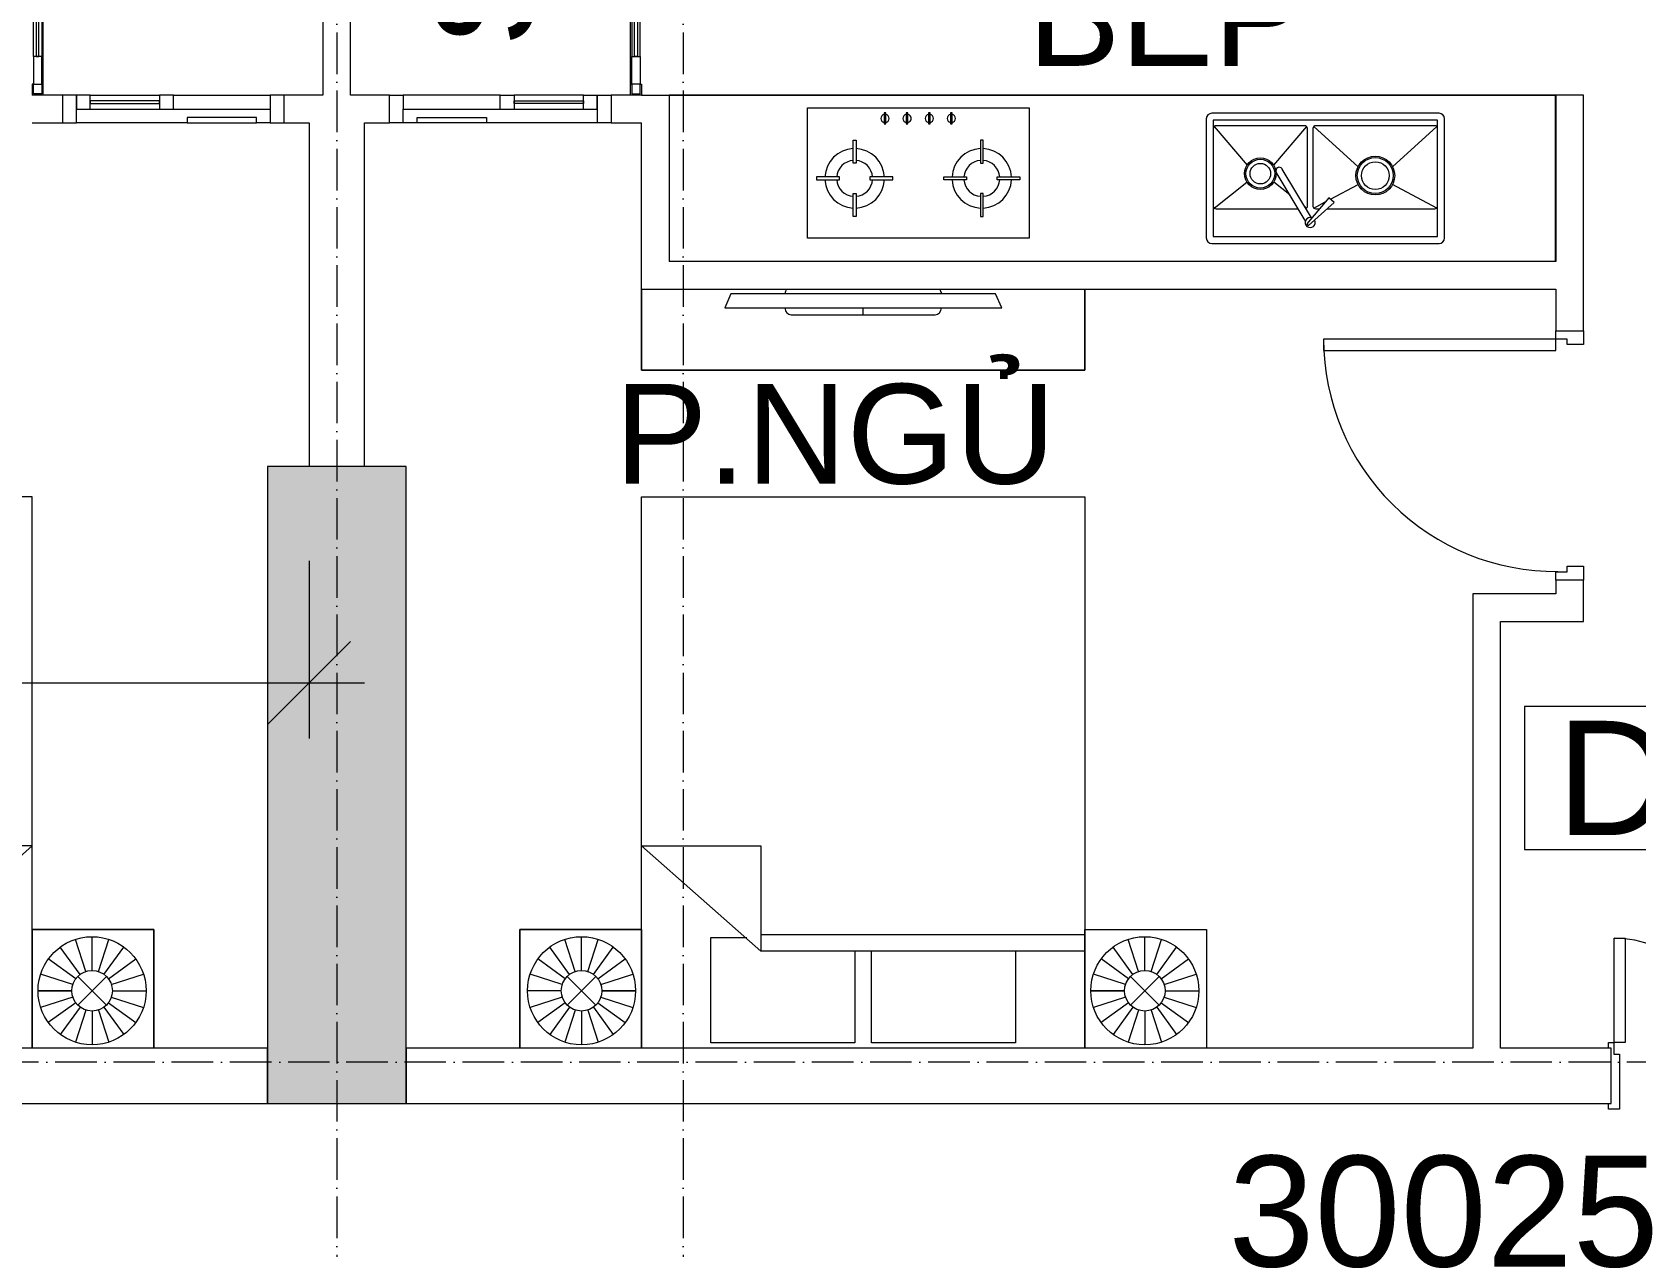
# Model space of a CAD drawing. Header units: millimetres. Extents: x -20215 to 101892, y -17414 to 45470.
# Drawn here: x 8101 to 13890, y 32283 to 36668 of the extents above; entities that cross this region are included whole.
import ezdxf
from ezdxf.enums import TextEntityAlignment as Align

# ---------------------------------------------------------------- set-up
doc = ezdxf.new("R2010")
doc.units = ezdxf.units.MM
doc.linetypes.add('Grid Line', pattern=[4.2, 3, -0.6, 0, -0.6])
for name, color, linetype, lineweight in [('CHU', 181, 'Continuous', 5), ('CUA', 31, 'Continuous', 9), ('DIM', 1, 'Continuous', 5), ('DIM-200', 1, 'Continuous', 5), ('NET-CAT', 3, 'Continuous', 15), ('THIET BI', 44, 'Continuous', 5), ('TRUC', 225, 'Continuous', 5), ('X-COT HAM$0$LC.HA', 8, 'Continuous', 9), ('Y-GHI CHU PCCC$0$Z-CT1-GHI CHU TT$0$KI-HIEU', 6, 'Continuous', 13)]:
    doc.layers.add(name, color=color, linetype=linetype, lineweight=lineweight)
doc.styles.add('Arial_1', font='arial_0.ttf', dxfattribs={"height": 400})
doc.styles.add('Arial_6', font='arial_0.ttf', dxfattribs={"height": 360})
doc.styles.add('Y-GHI CHU PCCC$0$Arial', font='arial_0.ttf')
doc.dimstyles.new('Diagonal_-_2mm_Arial', dxfattribs={"dimscale": 304.8, "dimtxt": 408.10376, "dimasz": 0.984252, "dimexe": 0.656168, "dimexo": 4.593176, "dimgap": 0.098425, "dimtad": 1, "dimdec": 0, "dimzin": 0, "dimdsep": 46, "dimtxsty": 'Arial_1', "dimblk1": 'OBLIQUE', "dimblk2": 'OBLIQUE', "dimsah": 1, "dimcen": 0.09, "dimdle": 0.656168, "dimazin": 0, "dimtfac": 1, "dimtdec": 4, "dimtix": 1, "dimtmove": 0, "dimatfit": 3, "dimfxl": 0, "dimtvp": 1, "dimtolj": 1, "dimtzin": 0, "dimlwd": 9, "dimlwe": 9, "dimarcsym": 0})

# ---------------------------------------------------------------- blocks, each defined once
blk = doc.blocks.new('ALC1807-ASCENT PLAZA-KET CAU_rvt-1-MẶT BẰNG TẦNG 4')
at = {"layer": 'X-COT HAM$0$LC.HA'}
h = blk.add_hatch(color=256, dxfattribs=at)
h.dxf.hatch_style = 1
h.paths.add_polyline_path([(9450.5, 35099.9), (8950.5, 35099.9), (8950.5, 32799.9), (9450.5, 32799.9)])
at = {"ltscale": 1000, "elevation": 0}
blk.add_lwpolyline([(9450.5, 35099.9), (8950.5, 35099.9), (8950.5, 32799.9), (9450.5, 32799.9)], close=True, dxfattribs=at)
blk = doc.blocks.new('X-GIUONG1 - X-GIUONG-V48-MẶT BẰNG TẦNG 4')
at = {"layer": 'THIET BI'}
for p, q in [((-1239, -10), (-1239, -439)), ((-1239, -439), (-1239, -10)), ((-1039.2, -147.8), (-1076.9, -31.8)), ((-1016.6, -144.2), (-1016.6, -22.2)), ((-993.9, -147.8), (-956.3, -31.8)), ((-800, -439), (-800, -10)), ((-800, -10), (-800, -2000)), ((-800, -10), (-800, -439)), ((-800, -10), (-800, -2000)), ((-550, -30), (-550, -410)), ((-30, -30), (-550, -30)), ((-30, -360), (-30, -30)), ((30, -30), (30, -360)), ((550, -30), (30, -30)), ((550, -360), (550, -30)), ((800, -10), (800, -439)), ((800, -2000), (800, -10)), ((800, -10), (800, -439)), ((800, -2000), (800, -10)), ((993.9, -147.8), (956.3, -31.8)), ((1016.6, -144.2), (1016.6, -22.2)), ((1039.2, -147.8), (1076.9, -31.8)), ((1239, -439), (1239, -10)), ((1239, -439), (1239, -10)), ((-1075.8, -174.4), (-1174.4, -102.7)), ((-1059.6, -158.2), (-1131.2, -59.5)), ((-973.5, -158.2), (-901.9, -59.5)), ((-957.4, -174.4), (-858.7, -102.7)), ((957.4, -174.4), (858.7, -102.7)), ((973.5, -158.2), (901.9, -59.5)), ((1059.6, -158.2), (1131.2, -59.5)), ((1075.8, -174.4), (1174.4, -102.7)), ((-1086.1, -194.8), (-1202.1, -157.1)), ((-1068.3, -269.1), (-964.8, -165.6)), ((-1068.3, -165.6), (-964.8, -269.1)), ((-947, -194.8), (-831, -157.1)), ((947, -194.8), (831, -157.1)), ((1068.3, -269.1), (964.8, -165.6)), ((1068.3, -165.6), (964.8, -269.1)), ((1086.1, -194.8), (1202.1, -157.1)), ((-1089.7, -217.4), (-1211.7, -217.4)), ((-943.4, -217.4), (-821.4, -217.4)), ((-821.4, -217.4), (-943.4, -217.4)), ((943.4, -217.4), (821.4, -217.4)), ((821.4, -217.4), (943.4, -217.4)), ((1089.7, -217.4), (1211.7, -217.4)), ((-1086.1, -240), (-1202.1, -277.7)), ((-1075.8, -260.4), (-1174.4, -332.1)), ((-1059.6, -276.6), (-1131.2, -375.2)), ((-1039.2, -287), (-1076.9, -402.9)), ((-993.9, -287), (-956.3, -402.9)), ((-973.5, -276.6), (-901.9, -375.2)), ((-957.4, -260.4), (-858.7, -332.1)), ((-947, -240), (-831, -277.7)), ((947, -240), (831, -277.7)), ((957.4, -260.4), (858.7, -332.1)), ((973.5, -276.6), (901.9, -375.2)), ((993.9, -287), (956.3, -402.9)), ((1039.2, -287), (1076.9, -402.9)), ((1059.6, -276.6), (1131.2, -375.2)), ((1075.8, -260.4), (1174.4, -332.1)), ((1086.1, -240), (1202.1, -277.7)), ((-1016.6, -290.5), (-1016.6, -412.5)), ((1016.6, -290.5), (1016.6, -412.5)), ((-370, -360), (-800, -740)), ((-370, -740), (-370, -360)), ((800, -360), (-370, -360)), ((-1239, -439), (-800, -439)), ((-800, -439), (-1239, -439)), ((-550, -410), (-420, -410)), ((-370, -420), (800, -420)), ((800, -439), (1239, -439)), ((800, -439), (1239, -439)), ((-800, -740), (-370, -740)), ((-800, -2000), (800, -2000)), ((-800, -2000), (800, -2000))]:
    blk.add_line(p, q, dxfattribs=at)
for centre, radius in [((-1016.6, -217.4), 195.1), ((1016.6, -217.4), 195.1), ((-1016.6, -217.4), 73.2), ((1016.6, -217.4), 73.2)]:
    blk.add_circle(centre, radius, dxfattribs=at)
blk = doc.blocks.new('X-PHONG NGU 1 - X-PHONG NGU 850-1366086-MẶT BẰNG TẦNG 4')
at = {"layer": 'CUA'}
for p, q in [((-350, 50), (-400, 50)), ((-400, 50), (-400, -50)), ((-300, 50), (-350, 50)), ((-350, 50), (-350, 0)), ((-350, 0), (-350, 50)), ((-350, 0), (350, 0)), ((-350, -50), (-350, 0)), ((-300, 0), (-300, 50)), ((-300, 50), (-50, 50)), ((-300, 50), (-50, 50)), ((-50, 30), (-300, 30)), ((-300, 30), (-300, 20)), ((-300, 20), (-50, 20)), ((0, 50), (-50, 50)), ((-50, 50), (-50, 0)), ((-50, 20), (-50, 30)), ((0, 0), (0, 50)), ((0, 50), (350, 50)), ((400, 50), (350, 50)), ((350, 50), (350, 0)), ((350, 0), (350, -50)), ((400, -50), (400, 50)), ((-400, -50), (-350, -50)), ((50, -50), (-350, -50)), ((300, -30), (50, -30)), ((50, -30), (50, -50)), ((50, -50), (300, -50)), ((300, -50), (300, -30)), ((350, -50), (300, -50)), ((350, -50), (400, -50))]:
    blk.add_line(p, q, dxfattribs=at)
blk = doc.blocks.new('CUA SAN PHOI LUA1 - CUA SAN PHOI LUA 800-1384255-MẶT BẰNG TẦNG 4')
at = {"layer": 'CUA'}
for p, q in [((-360, -50), (-400, -50)), ((-395, -85), (-395, -55)), ((-395, -55), (-360, -55)), ((-360, -55), (-360, -50)), ((-260, -55), (-360, -55)), ((-360, -55), (-360, -85)), ((-260, -85), (-260, -55)), ((-260, -55), (300, -55)), ((400, -55), (300, -55)), ((300, -55), (300, -85)), ((400, -85), (400, -55)), ((400, -55), (960, -55)), ((960, -50), (960, -55)), ((960, -55), (995, -55)), ((995, -55), (995, -85)), ((1000, -90), (1000, -50)), ((-400, -90), (-360, -90)), ((-360, -85), (-395, -85)), ((-360, -85), (-260, -85)), ((-360, -90), (-360, -85)), ((-360, -90), (960, -90)), ((300, -65), (-260, -65)), ((-260, -65), (-260, -75)), ((-260, -75), (300, -75)), ((300, -85), (-260, -85)), ((300, -75), (300, -65)), ((300, -85), (400, -85)), ((960, -85), (400, -85)), ((995, -85), (960, -85)), ((960, -85), (960, -90)), ((960, -90), (1000, -90))]:
    blk.add_line(p, q, dxfattribs=at)
blk = doc.blocks.new('X-GIUONG1 - X-GIUONG-1366091-MẶT BẰNG TẦNG 4')
at = {"layer": 'THIET BI'}
for p, q in [((-800, 2000), (800, 2000)), ((-800, 10), (-800, 2000)), ((-800, 10), (-800, 2000)), ((-800, 2000), (800, 2000)), ((800, 2000), (800, 10)), ((800, 2000), (800, 10)), ((-800, 740), (-370, 740)), ((-370, 360), (-800, 740)), ((-370, 740), (-370, 360)), ((-1239, 439), (-800, 439)), ((-1239, 10), (-1239, 439)), ((-1239, 439), (-1239, 10)), ((-800, 439), (-1239, 439)), ((-1016.6, 290.5), (-1016.6, 412.5)), ((-800, 439), (-800, 10)), ((-800, 10), (-800, 439)), ((-550, 410), (-420, 410)), ((-550, 30), (-550, 410)), ((-370, 420), (800, 420)), ((800, 439), (1239, 439)), ((800, 10), (800, 439)), ((800, 439), (1239, 439)), ((800, 10), (800, 439)), ((1016.6, 290.5), (1016.6, 412.5)), ((1239, 439), (1239, 10)), ((1239, 439), (1239, 10)), ((-1059.6, 276.6), (-1131.2, 375.2)), ((-1039.2, 287), (-1076.9, 402.9)), ((-993.9, 287), (-956.3, 402.9)), ((-973.5, 276.6), (-901.9, 375.2)), ((800, 360), (-370, 360)), ((-30, 360), (-30, 30)), ((30, 30), (30, 360)), ((550, 360), (550, 30)), ((973.5, 276.6), (901.9, 375.2)), ((993.9, 287), (956.3, 402.9)), ((1039.2, 287), (1076.9, 402.9)), ((1059.6, 276.6), (1131.2, 375.2)), ((-1075.8, 260.4), (-1174.4, 332.1)), ((-957.4, 260.4), (-858.7, 332.1)), ((957.4, 260.4), (858.7, 332.1)), ((1075.8, 260.4), (1174.4, 332.1)), ((-1086.1, 240), (-1202.1, 277.7)), ((-1068.3, 269.1), (-964.8, 165.6)), ((-1068.3, 165.6), (-964.8, 269.1)), ((-947, 240), (-831, 277.7)), ((947, 240), (831, 277.7)), ((1068.3, 269.1), (964.8, 165.6)), ((1068.3, 165.6), (964.8, 269.1)), ((1086.1, 240), (1202.1, 277.7)), ((-1089.7, 217.4), (-1211.7, 217.4)), ((-1086.1, 194.8), (-1202.1, 157.1)), ((-1075.8, 174.4), (-1174.4, 102.7)), ((-957.4, 174.4), (-858.7, 102.7)), ((-947, 194.8), (-831, 157.1)), ((-943.4, 217.4), (-821.4, 217.4)), ((-821.4, 217.4), (-943.4, 217.4)), ((943.4, 217.4), (821.4, 217.4)), ((821.4, 217.4), (943.4, 217.4)), ((947, 194.8), (831, 157.1)), ((957.4, 174.4), (858.7, 102.7)), ((1075.8, 174.4), (1174.4, 102.7)), ((1086.1, 194.8), (1202.1, 157.1)), ((1089.7, 217.4), (1211.7, 217.4)), ((-1059.6, 158.2), (-1131.2, 59.5)), ((-1039.2, 147.8), (-1076.9, 31.8)), ((-1016.6, 144.2), (-1016.6, 22.2)), ((-993.9, 147.8), (-956.3, 31.8)), ((-973.5, 158.2), (-901.9, 59.5)), ((973.5, 158.2), (901.9, 59.5)), ((993.9, 147.8), (956.3, 31.8)), ((1016.6, 144.2), (1016.6, 22.2)), ((1039.2, 147.8), (1076.9, 31.8)), ((1059.6, 158.2), (1131.2, 59.5)), ((-30, 30), (-550, 30)), ((550, 30), (30, 30))]:
    blk.add_line(p, q, dxfattribs=at)
for centre, radius in [((-1016.6, 217.4), 195.1), ((1016.6, 217.4), 195.1), ((-1016.6, 217.4), 73.2), ((1016.6, 217.4), 73.2)]:
    blk.add_circle(centre, radius, dxfattribs=at)
blk = doc.blocks.new('X-BEP - X-BEP-1366093-MẶT BẰNG TẦNG 4')
at = {"layer": 'THIET BI'}
for p, q in [((10, 600), (3208.6, 600)), ((3208.6, 600), (10, 600)), ((3208.6, 600), (3208.6, 0)), ((3208.6, 0), (3208.6, 600)), ((508.6, 84.6), (508.6, 554.6)), ((508.6, 554.6), (1308.6, 554.6)), ((785.7, 536), (785.7, 496.7)), ((791.5, 536), (785.7, 536)), ((791.5, 496.7), (791.5, 536)), ((865.7, 536), (865.7, 496.7)), ((871.5, 536), (865.7, 536)), ((871.5, 496.7), (871.5, 536)), ((945.7, 536), (945.7, 496.7)), ((951.5, 536), (945.7, 536)), ((951.5, 496.7), (951.5, 536)), ((1025.7, 536), (1025.7, 496.7)), ((1031.5, 536), (1025.7, 536)), ((1031.5, 496.7), (1031.5, 536)), ((1308.6, 554.6), (1308.6, 84.6)), ((2788.6, 535), (1968.6, 535)), ((785.7, 496.7), (791.5, 496.7)), ((865.7, 496.7), (871.5, 496.7)), ((945.7, 496.7), (951.5, 496.7)), ((1025.7, 496.7), (1031.5, 496.7)), ((1948.6, 515), (1948.6, 85)), ((1973.6, 510), (1973.6, 90)), ((2783.6, 510), (1973.6, 510)), ((1976.5, 487.1), (2095.7, 347.8)), ((2303.6, 490), (1983.6, 490)), ((2310.7, 487.1), (2191.6, 347.8)), ((2313.6, 200), (2313.6, 480)), ((2333.6, 480), (2333.6, 200)), ((2336.5, 487.1), (2496.4, 342)), ((2773.6, 490), (2343.6, 490)), ((2780.7, 487.1), (2620.9, 342)), ((2783.6, 90), (2783.6, 510)), ((2783.6, 200), (2783.6, 480)), ((2808.6, 85), (2808.6, 515)), ((674.1, 437.5), (684.1, 437.5)), ((674.1, 355), (674.1, 437.5)), ((684.1, 437.5), (684.1, 355)), ((1133.1, 437.5), (1133.1, 355)), ((1143.1, 437.5), (1133.1, 437.5)), ((1143.1, 355), (1143.1, 437.5)), ((684.1, 355), (674.1, 355)), ((1133.1, 355), (1143.1, 355)), ((624.1, 305), (541.6, 305)), ((541.6, 305), (541.6, 295)), ((541.6, 295), (624.1, 295)), ((624.1, 295), (624.1, 305)), ((734.2, 305), (734.2, 295)), ((816.6, 305), (734.2, 305)), ((734.2, 295), (816.6, 295)), ((816.6, 295), (816.6, 305)), ((1000.6, 305), (1083.1, 305)), ((1000.6, 295), (1000.6, 305)), ((1083.1, 295), (1000.6, 295)), ((1083.1, 305), (1083.1, 295)), ((1193.1, 305), (1275.6, 305)), ((1193.1, 295), (1193.1, 305)), ((1275.6, 295), (1193.1, 295)), ((1275.6, 305), (1275.6, 295)), ((2305.8, 147.7), (2201.1, 322)), ((2328.1, 158.1), (2222.5, 333.8)), ((674.1, 245), (684.1, 245)), ((674.1, 162.5), (674.1, 245)), ((684.1, 245), (684.1, 162.5)), ((1133.1, 245), (1133.1, 162.5)), ((1143.1, 245), (1133.1, 245)), ((1143.1, 162.5), (1143.1, 245)), ((1976.5, 192.9), (2095.4, 286.6)), ((2249.8, 241), (2191.8, 286.6)), ((2396.7, 224.6), (2496.7, 277.4)), ((2780.7, 192.9), (2620.5, 277.4)), ((1983.6, 190), (2280.4, 190)), ((2310.7, 192.9), (2304, 198.2)), ((2390.9, 230.2), (2311.5, 136.1)), ((2318, 130.2), (2409.5, 212.3)), ((2336.5, 192.9), (2377.9, 214.7)), ((2343.6, 190), (2357, 190)), ((2384.6, 190), (2773.6, 190)), ((2409.5, 212.3), (2390.9, 230.2)), ((684.1, 162.5), (674.1, 162.5)), ((1133.1, 162.5), (1143.1, 162.5)), ((1308.6, 84.6), (508.6, 84.6)), ((1968.6, 65), (2788.6, 65)), ((1973.6, 90), (2783.6, 90))]:
    blk.add_line(p, q, dxfattribs=at)
for centre, radius in [((2143.6, 317), 57), ((2143.6, 317), 52), ((2143.6, 317), 37), ((2558.6, 310), 70), ((2558.6, 310), 65), ((2558.6, 310), 50)]:
    blk.add_circle(centre, radius, dxfattribs=at)
for centre, radius, start, end in [((788.6, 516.3), 14.9, 101.24307, 258.75693), ((788.6, 516.3), 14.9, 281.24307, 78.75693), ((868.6, 516.3), 14.9, 101.24307, 258.75693), ((868.6, 516.3), 14.9, 281.24307, 78.75693), ((948.6, 516.3), 14.9, 101.24307, 258.75693), ((948.6, 516.3), 14.9, 281.24307, 78.75693), ((1028.6, 516.3), 14.9, 101.24307, 258.75693), ((1028.6, 516.3), 14.9, 281.24307, 78.75693), ((1968.6, 515), 20, 90, 180), ((2788.6, 515), 20, 0, 90), ((1983.6, 480), 10, 90, 180), ((2303.6, 480), 10, 0, 90), ((2343.6, 480), 10, 90, 180), ((2773.6, 480), 10, 0, 90), ((679.1, 300), 107.5, 92.66588, 177.33412), ((679.1, 300), 107.5, 2.66588, 87.33412), ((1138.1, 300), 107.5, 92.66588, 177.33412), ((1138.1, 300), 107.5, 2.66588, 87.33412), ((679.1, 300), 65, 94.41173, 175.58827), ((679.1, 300), 65, 4.41173, 85.58827), ((1138.1, 300), 65, 94.41173, 175.58827), ((1138.1, 300), 65, 4.41173, 85.58827), ((679.1, 300), 107.5, 182.66588, 267.33412), ((679.1, 300), 65, 184.41173, 265.58827), ((679.1, 300), 65, 274.41173, 355.58827), ((679.1, 300), 107.5, 272.66588, 357.33412), ((1138.1, 300), 107.5, 182.66588, 267.33412), ((1138.1, 300), 65, 184.41173, 265.58827), ((1138.1, 300), 65, 274.41173, 355.58827), ((1138.1, 300), 107.5, 272.66588, 357.33412), ((2211.9, 327.7), 12.2, 30.1499, 207.95584), ((1983.6, 200), 10, 180, 270), ((2303.6, 200), 10, 297.58896, 0), ((2343.6, 200), 10, 180, 270), ((2773.6, 200), 10, 270, 0), ((2323.6, 140.5), 18.1, 70.4931, 29.39075), ((2318.5, 137.3), 7.15, 189.84577, 265.60258), ((1968.6, 85), 20, 180, 270), ((2788.6, 85), 20, 270, 360)]:
    blk.add_arc(centre, radius, start, end, dxfattribs=at)
blk = doc.blocks.new('X-TV1 - X-TV 3-V56-MẶT BẰNG TẦNG 4')
at = {"layer": 'THIET BI'}
for p, q in [((0, -300), (0, -7.7)), ((0, -7.7), (0, -300)), ((322.5, -25), (300, -75)), ((1277.5, -25), (322.5, -25)), ((1300, -75), (1277.5, -25)), ((1600, -7.7), (1600, -300)), ((1600, -300), (1600, -7.7)), ((300, -75), (1300, -75)), ((540, -100), (1060, -100)), ((800, -100), (800, -75)), ((1600, -300), (0, -300)), ((0, -300), (1600, -300))]:
    blk.add_line(p, q, dxfattribs=at)
for centre, start_param, end_param in [((540, -25), 0.802982, 1.570796), ((1060, -25), 4.712389, 5.480203), ((540, -75), 1.570796, 3.141593), ((1060, -75), 3.141593, 4.712389)]:
    blk.add_ellipse(centre, major_axis=(0, 25), ratio=0.9, start_param=start_param, end_param=end_param, dxfattribs=at)
blk = doc.blocks.new('CUA PHONG NGU - Type 1-1365695-MẶT BẰNG TẦNG 4')
at = {"layer": 'CUA', "lineweight": 5}
for p, q in [((-348.5, 47.7), (-298.5, 47.7)), ((-298.5, 47.7), (-298.5, -11.3)), ((501.5, 47.7), (551.5, 47.7)), ((501.5, -11.3), (501.5, 47.7)), ((-318.5, -52.3), (-348.5, -52.3)), ((-318.5, -11.3), (-318.5, -52.3)), ((-298.5, -11.3), (-318.5, -11.3)), ((521.5, -11.3), (501.5, -11.3)), ((521.5, -52.3), (521.5, -11.3)), ((551.5, -52.3), (521.5, -52.3))]:
    blk.add_line(p, q, dxfattribs=at)
at = {"layer": 'CUA'}
for p, q in [((-277.5, -52.3), (-317.5, -52.3)), ((-317.5, -52.3), (-317.5, -890.3)), ((-277.5, -890.3), (-277.5, -52.3)), ((-317.5, -890.3), (-277.5, -890.3))]:
    blk.add_line(p, q, dxfattribs=at)
at = {"layer": 'CUA', "lineweight": 5}
blk.add_arc((-317.5, -52.3), 838, 270, 0.5, dxfattribs=at)
blk = doc.blocks.new('CUA VAO CAN HO - Type 1-1365711-MẶT BẰNG TẦNG 4')
at = {"layer": 'CUA', "lineweight": 5}
for p, q in [((-508.5, 97.7), (-508.5, 117.7)), ((-508.5, 117.7), (-468.5, 117.7)), ((-468.5, 117.7), (-468.5, -81.3)), ((671.5, 117.7), (711.5, 117.7)), ((671.5, -81.3), (671.5, 117.7)), ((711.5, 117.7), (711.5, 97.7)), ((-508.5, -122.3), (-508.5, -102.3)), ((-488.5, -81.3), (-488.5, -122.3)), ((-468.5, -81.3), (-488.5, -81.3)), ((691.5, -81.3), (671.5, -81.3)), ((691.5, -122.3), (691.5, -81.3)), ((711.5, -102.3), (711.5, -122.3)), ((-488.5, -122.3), (-508.5, -122.3)), ((711.5, -122.3), (691.5, -122.3))]:
    blk.add_line(p, q, dxfattribs=at)
at = {"layer": 'CUA'}
for p, q in [((-447.5, -122.3), (-487.5, -122.3)), ((-487.5, -122.3), (-487.5, -922.3)), ((-447.5, -922.3), (-447.5, -122.3)), ((650.5, -122.3), (690.5, -122.3)), ((650.5, -499.3), (650.5, -122.3)), ((690.5, -122.3), (690.5, -499.3)), ((690.5, -499.3), (650.5, -499.3)), ((-487.5, -922.3), (-447.5, -922.3))]:
    blk.add_line(p, q, dxfattribs=at)
at = {"layer": 'CUA', "lineweight": 5}
for centre, radius, start, end in [((-487.5, -122.3), 800, 270, 0.5), ((690.5, -122.3), 377, 179.5, 270)]:
    blk.add_arc(centre, radius, start, end, dxfattribs=at)
blk = doc.blocks.new('X-PHONG NGU 1 - X-PHONG NGU 850-1366102-MẶT BẰNG TẦNG 4')
at = {"layer": 'CUA'}
for p, q in [((-400, -50), (-400, 50)), ((-400, 50), (-350, 50)), ((-350, 50), (50, 50)), ((-350, 0), (-350, 50)), ((350, 0), (-350, 0)), ((-350, -50), (-350, 0)), ((-300, 0), (-300, -50)), ((-50, -50), (-50, 0)), ((0, 0), (0, -50)), ((50, 50), (300, 50)), ((50, 30), (50, 50)), ((300, 30), (50, 30)), ((300, 50), (300, 30)), ((300, 50), (350, 50)), ((350, 50), (350, 0)), ((350, 50), (400, 50)), ((400, 50), (400, -50)), ((-350, -50), (-400, -50)), ((-350, 0), (-350, -50)), ((-300, -50), (-350, -50)), ((-300, -30), (-300, -20)), ((-300, -20), (-50, -20)), ((-50, -30), (-300, -30)), ((-300, -50), (-50, -50)), ((-300, -50), (-50, -50)), ((-50, -20), (-50, -30)), ((0, -50), (-50, -50)), ((0, -50), (350, -50)), ((350, -50), (350, 0)), ((400, -50), (350, -50))]:
    blk.add_line(p, q, dxfattribs=at)
blk = doc.blocks.new('CUA SAN PHOI LUA1 - CUA SAN PHOI LUA 800-1384256-MẶT BẰNG TẦNG 4')
at = {"layer": 'CUA'}
for p, q in [((-400, 90), (-360, 90)), ((-395, 85), (-395, 55)), ((-360, 85), (-395, 85)), ((-360, 90), (-360, 85)), ((-360, 90), (960, 90)), ((-360, 85), (-260, 85)), ((-360, 55), (-360, 85)), ((-260, 85), (-260, 55)), ((300, 85), (-260, 85)), ((-260, 75), (300, 75)), ((-260, 65), (-260, 75)), ((300, 65), (-260, 65)), ((300, 85), (400, 85)), ((300, 55), (300, 85)), ((300, 75), (300, 65)), ((400, 85), (400, 55)), ((960, 85), (400, 85)), ((960, 90), (1000, 90)), ((960, 85), (960, 90)), ((995, 85), (960, 85)), ((995, 55), (995, 85)), ((1000, 90), (1000, 50)), ((-360, 50), (-400, 50)), ((-395, 55), (-360, 55)), ((-260, 55), (-360, 55)), ((-360, 55), (-360, 50)), ((-260, 55), (300, 55)), ((400, 55), (300, 55)), ((400, 55), (960, 55)), ((960, 55), (995, 55)), ((960, 50), (960, 55))]:
    blk.add_line(p, q, dxfattribs=at)
blk = doc.blocks.new('DIMBLOCK55-MẶT BẰNG TẦNG 4')
at = {"layer": 'DIM-200', "lineweight": 9, "transparency": 16777216}
for p, q in [((28200.5, 32689.9), (28200.5, 31862.4)), ((28200.5, 32062.4), (28200.5, 32689.9)), ((-1824.5, 30874.5), (-1824.5, 32262.4)), ((-1824.5, 32062.4), (-1674.5, 32212.4)), ((28200.5, 32062.4), (28350.5, 32212.4)), ((-2024.5, 32062.4), (28200.5, 32062.4)), ((-1824.5, 32062.4), (-1974.5, 31912.4)), ((-1824.5, 32062.4), (-1824.5, 30874.5)), ((28200.5, 32062.4), (28050.5, 31912.4))]:
    blk.add_line(p, q, dxfattribs=at)
at = {"layer": 'DIM-200', "color": 0, "lineweight": 9, "transparency": 16777216, "insert": (12418.9, 32611.7), "char_height": 400, "width": 1845.885, "attachment_point": 1, "line_spacing_factor": 0.941778, "style": 'Arial_1'}
blk.add_mtext('30025', dxfattribs=at)
blk = doc.blocks.new('_Oblique')
at = {"color": 0, "linetype": 'ByBlock', "lineweight": -2}
blk.add_line((-0.5, -0.5), (0.5, 0.5), dxfattribs=at)
blk = doc.blocks.new('*D418')
at = {"layer": 'Defpoints', "color": 0, "transparency": 16777216}
for p in [(5100.5, 36169), (9100.5, 36159), (9100.5, 34318.4)]:
    blk.add_point(p, dxfattribs=at)
at = {"layer": 'DIM', "color": 0, "lineweight": 9, "transparency": 16777216}
for p, q in [((5100.5, 34769), (5100.5, 34118.4)), ((9100.5, 34759), (9100.5, 34118.4)), ((4900.5, 34318.4), (9300.5, 34318.4))]:
    blk.add_line(p, q, dxfattribs=at)
at = {"layer": 'DIM', "color": 0, "lineweight": 9, "transparency": 16777216, "xscale": 300, "yscale": 300, "zscale": 300, "rotation": 180}
blk.add_blockref('_Oblique', (5100.5, 34318.4), dxfattribs=at)
at = {"layer": 'DIM', "color": 0, "lineweight": 9, "transparency": 16777216, "xscale": 300, "yscale": 300, "zscale": 300}
blk.add_blockref('_Oblique', (9100.5, 34318.4), dxfattribs=at)
at = {"layer": 'DIM', "color": 0, "lineweight": 9, "transparency": 16777216, "insert": (7100.5, 34552.6), "char_height": 400, "attachment_point": 5, "style": 'Arial_1'}
blk.add_mtext('\\A1;4000', dxfattribs=at)
blk = doc.blocks.new('Y-GHI CHU PCCC$0$A$C67775D76')
at = {"color": 8, "ltscale": 30}
blk.add_lwpolyline([(-266.7, -137.5), (266.7, -137.5), (266.7, 137.5), (-266.7, 137.5)], close=True, dxfattribs=at)
at = {"color": 8, "style": 'Y-GHI CHU PCCC$0$Arial'}
blk.add_text('DF', height=220, dxfattribs=at).set_placement((0, 0), align=Align.MIDDLE_CENTER)

msp = doc.modelspace()

# ---------------------------------------------------------------- linework, layer by layer
at = {"layer": 'NET-CAT'}
for p, q in [((9150.5, 39119.9), (9150.5, 36439.9)), ((9250.5, 36439.9), (9250.5, 39119.9)), ((8210.5, 36439.9), (8100.5, 36439.9)), ((9150.5, 36439.9), (9010.5, 36439.9)), ((9390.5, 36439.9), (9250.5, 36439.9)), ((10300.5, 36439.9), (10190.5, 36439.9)), ((10300.5, 36439.9), (10400.5, 36439.9)), ((10400.5, 36439.9), (10400.5, 35839.9)), ((13700.5, 36439.9), (13600.5, 36439.9)), ((13600.5, 36439.9), (13600.5, 35839.9)), ((13700.5, 35589.9), (13700.5, 36439.9)), ((8100.5, 36339.9), (8210.5, 36339.9)), ((9010.5, 36339.9), (9100.5, 36339.9)), ((9100.5, 36339.9), (9100.5, 35099.9)), ((9300.5, 35099.9), (9300.5, 36339.9)), ((9300.5, 36339.9), (9390.5, 36339.9)), ((10190.5, 36339.9), (10300.5, 36339.9)), ((10300.5, 35739.9), (10300.5, 36339.9)), ((13600.5, 35839.9), (10400.5, 35839.9)), ((10300.5, 35739.9), (13600.5, 35739.9)), ((13600.5, 35739.9), (13600.5, 35589.9)), ((13600.5, 35589.9), (13700.5, 35589.9)), ((13700.5, 34689.9), (13600.5, 34689.9)), ((13600.5, 34689.9), (13600.5, 34639.9)), ((13700.5, 34539.9), (13700.5, 34689.9)), ((13300.5, 34639.9), (13300.5, 32999.9)), ((13600.5, 34639.9), (13300.5, 34639.9)), ((13400.5, 32999.9), (13400.5, 34539.9)), ((13400.5, 34539.9), (13700.5, 34539.9)), ((8950.5, 32999.9), (5100.5, 32999.9)), ((8950.5, 32799.9), (8950.5, 32999.9)), ((13300.5, 32999.9), (9450.5, 32999.9)), ((9450.5, 32999.9), (9450.5, 32799.9)), ((13800.5, 32999.9), (13400.5, 32999.9)), ((13800.5, 32799.9), (13800.5, 32999.9)), ((4600.5, 32799.9), (8950.5, 32799.9)), ((9450.5, 32799.9), (13800.5, 32799.9))]:
    msp.add_line(p, q, dxfattribs=at)
at = {"layer": 'TRUC', "linetype": 'Grid Line', "ltscale": 50}
for p, q in [((9200.5, 43599.9), (9200.5, -7167.6)), ((10450.5, 43599.9), (10450.5, -4500.1)), ((43000.5, 32949.9), (-12092.4, 32949.9))]:
    msp.add_line(p, q, dxfattribs=at)

# ---------------------------------------------------------------- block references
at = {"layer": 'CUA'}
for name, p, rotation in [('CUA SAN PHOI LUA1 - CUA SAN PHOI LUA 800-1384255-MẶT BẰNG TẦNG 4', (8050.5, 36839.9), 90.00000000000037), ('CUA SAN PHOI LUA1 - CUA SAN PHOI LUA 800-1384256-MẶT BẰNG TẦNG 4', (10350.5, 36839.9), 89.99999999999964), ('X-PHONG NGU 1 - X-PHONG NGU 850-1366102-MẶT BẰNG TẦNG 4', (9790.5, 36389.9), 180), ('CUA PHONG NGU - Type 1-1365695-MẶT BẰNG TẦNG 4', (13652.8, 35241.4), 269.9999999999996), ('CUA VAO CAN HO - Type 1-1365711-MẶT BẰNG TẦNG 4', (14502, 32897.7), 180)]:
    msp.add_blockref(name, p, dxfattribs=dict(at, rotation=rotation))
msp.add_blockref('X-PHONG NGU 1 - X-PHONG NGU 850-1366086-MẶT BẰNG TẦNG 4', (8610.5, 36389.9), dxfattribs=at)
at = {"layer": 'NET-CAT', "lineweight": 5}
msp.add_blockref('ALC1807-ASCENT PLAZA-KET CAU_rvt-1-MẶT BẰNG TẦNG 4', (0, 0), dxfattribs=at)
at = {"layer": 'THIET BI'}
for name, p in [('X-BEP - X-BEP-1366093-MẶT BẰNG TẦNG 4', (10390.5, 35839.9)), ('X-TV1 - X-TV 3-V56-MẶT BẰNG TẦNG 4', (10300.5, 35747.7)), ('X-GIUONG1 - X-GIUONG-1366091-MẶT BẰNG TẦNG 4', (11100.5, 32989.9))]:
    msp.add_blockref(name, p, dxfattribs=at)
at = {"layer": 'THIET BI', "rotation": 180}
msp.add_blockref('X-GIUONG1 - X-GIUONG-V48-MẶT BẰNG TẦNG 4', (7300.5, 32989.9), dxfattribs=at)
at = {"layer": 'Y-GHI CHU PCCC$0$Z-CT1-GHI CHU TT$0$KI-HIEU', "color": 8, "xscale": 1.875, "yscale": 1.875, "zscale": 1.875}
msp.add_blockref('Y-GHI CHU PCCC$0$A$C67775D76', (13987.8, 33975.5), dxfattribs=at)

# ---------------------------------------------------------------- texts
at = {"layer": 'CHU', "color": 7, "insert": (9553.3, 38361), "char_height": 360, "width": 1710.94, "attachment_point": 3, "rotation": 90, "line_spacing_factor": 0.936439, "style": 'Arial_6'}
msp.add_mtext('\\pt2540.0016,5079.9996,7620.0012,10159.9992,12700.0008,15239.9988,17780.0004,20319.9984,22860,25400.0016,27939.9996,30480.0012,33019.9992,35560.0008,38099.9988,40640.0004,43179.9984,45720,48260.0016,50799.9996,53340.0012,55879.9992,58420.0008,60959.9988,63500.0004,66039.9984,68580,71120.0016,73659.9996,76200.0012,78739.9992,81280.0008;S.PHƠI', dxfattribs=at)
at = {"layer": 'CHU', "color": 7, "char_height": 360, "attachment_point": 3, "line_spacing_factor": 0.936439, "style": 'Arial_6'}
for s, insert, width in [('\\pt2540.0016,5079.9996,7620.0012,10159.9992,12700.0008,15239.9988,17780.0004,20319.9984,22860,25400.0016,27939.9996,30480.0012,33019.9992,35560.0008,38099.9988,40640.0004,43179.9984,45720,48260.0016,50799.9996,53340.0012,55879.9992,58420.0008,60959.9988,63500.0004,66039.9984,68580,71120.0016,73659.9996,76200.0012,78739.9992,81280.0008;BẾP', (12699.6, 36906), 1001.92), ('\\pt2540.0016,5079.9996,7620.0012,10159.9992,12700.0008,15239.9988,17780.0004,20319.9984,22860,25400.0016,27939.9996,30480.0012,33019.9992,35560.0008,38099.9988,40640.0004,43179.9984,45720,48260.0016,50799.9996,53340.0012,55879.9992,58420.0008,60959.9988,63500.0004,66039.9984,68580,71120.0016,73659.9996,76200.0012,78739.9992,81280.0008;P.NGỦ', (11795.4, 35397.8), 1577.62)]:
    msp.add_mtext(s, dxfattribs=dict(at, insert=insert, width=width))

# ---------------------------------------------------------------- dimensions: what is measured, and where the dimension line sits
at = {"layer": 'DIM', "lineweight": 9}
for base, p1, p2, override, picture, middle in [((9100.5, 34318.4), (5100.5, 36169), (9100.5, 36159), {"dimpost": '<>', "dimfxl": 4105.342694}, '*D418', (7100.5, 34552.6)), ((28200.5, 32062.4), (-1824.5, 32274.5), (28200.5, 31289.9), {"dimpost": '<>', "dimfxl": 30041.139016}, 'DIMBLOCK55-MẶT BẰNG TẦNG 4', (13188, 32296.8))]:
    dim = msp.add_linear_dim(base=base, p1=p1, p2=p2, dimstyle='Diagonal_-_2mm_Arial', override=override, dxfattribs=at)
    dim.commit()
    dim.dimension.update_dxf_attribs({"geometry": picture, "text_midpoint": middle})

doc.saveas('drawing.dxf')
